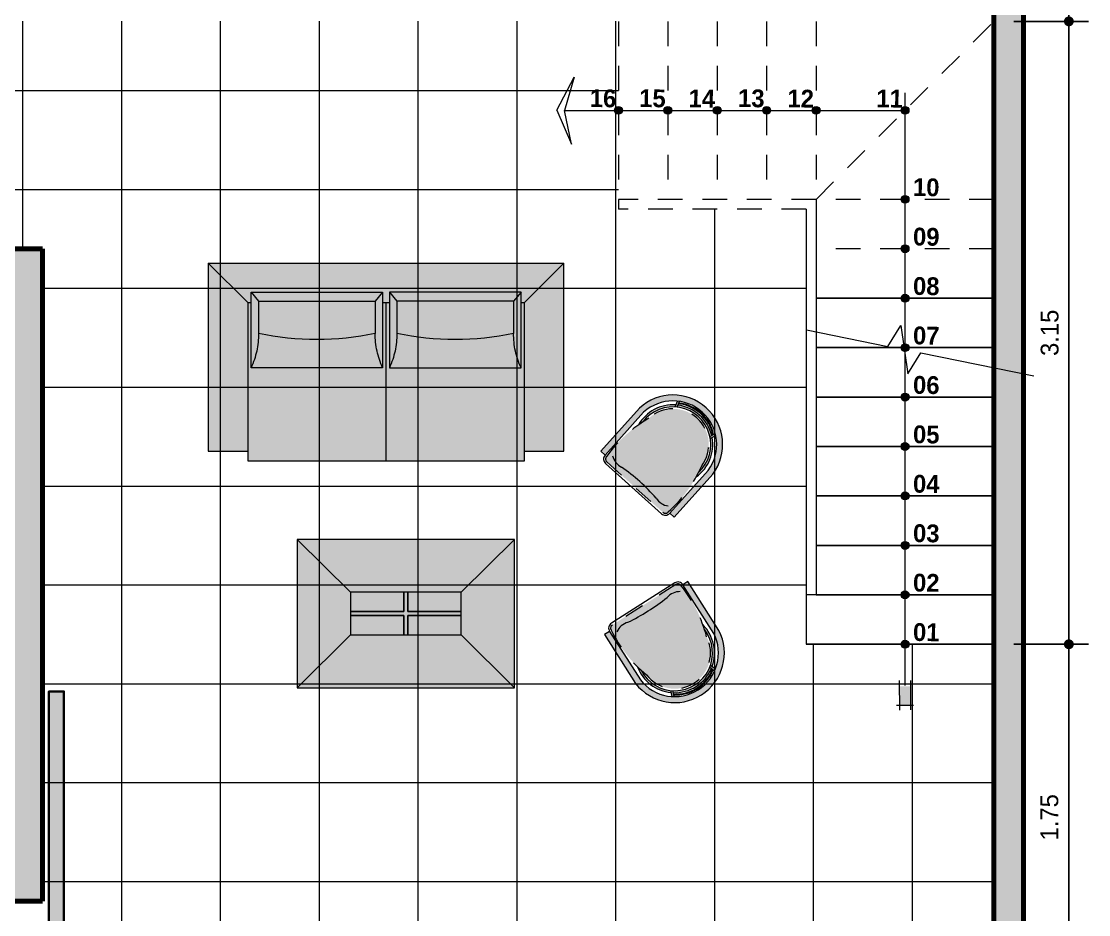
# Model space of a CAD drawing. Header units: millimetres. Extents: x 971.3 to 1010.6, y 593 to 619.8.
# Drawn here: x 977.05 to 982.45, y 603.08 to 607.6 of the extents above; entities that cross this region are included whole.
import ezdxf

# ---------------------------------------------------------------- set-up
doc = ezdxf.new("R2010")
doc.units = ezdxf.units.MM
for name, pattern in [('ACAD_ISO10W100', [18.5, 12, -3, 0.5, -3]), ('HIDDEN', [9.525, 6.35, -3.175]), ('HIDDEN2', [0.1875, 0.125, -0.0625]), ('RAYITAS', [0.375, 0.25, -0.125])]:
    doc.linetypes.add(name, pattern=pattern)
for name, color, linetype, lineweight in [('barandas', 156, 'Continuous', 13), ('csco', 7, 'Continuous', 70), ('estofado', 7, 'Continuous', 25), ('Flechas', 222, 'Continuous', 13), ('mesa', 7, 'Continuous', 9), ('moveis', 254, 'Continuous', 5), ('PROYECCIÓN', 7, 'RAYITAS', 13), ('textos', 7, 'Continuous', 25), ('www.dwgfree.com', 7, 'Continuous', 70)]:
    doc.layers.add(name, color=color, linetype=linetype, lineweight=lineweight)
doc.styles.get("Standard").update_dxf_attribs({"font": 'stylu.ttf'})
doc.dimstyles.new('1-75', dxfattribs={"dimtxt": 0.09, "dimasz": 0.05, "dimexe": 0.1, "dimexo": 0.1, "dimgap": 0.05, "dimtad": 1, "dimzin": 4, "dimdsep": 46, "dimtxsty": 'Standard', "dimblk": 'DOT', "dimcen": 0.09, "dimclrd": 250, "dimclre": 250, "dimclrt": 7, "dimaunit": 1, "dimazin": 0, "dimtfac": 1, "dimtix": 1, "dimtmove": 1, "dimatfit": 3, "dimfxl": 0.5, "dimtolj": 1, "dimtzin": 0, "dimarcsym": 0})

# ---------------------------------------------------------------- blocks, each defined once
blk = doc.blocks.new('Sofá Benim Century 2L')
at = {"layer": 'estofado', "linetype": 'HIDDEN', "lineweight": 5}
h = blk.add_hatch(color=29, dxfattribs=at)
h.dxf.hatch_style = 1
h.set_gradient(color1=(78, 51, 50), color2=(59, 39, 38), one_color=1, tint=0.19)
h.paths.add_polyline_path([(0.9, 0), (-0.9, 0), (-0.7, -0.2), (-0.6829, -0.2), (-0.6829, -0.1477), (-0.0171, -0.1477), (-0.0171, -0.2), (0.0171, -0.2), (0.0171, -0.1477), (0.6829, -0.1477), (0.6829, -0.2), (0.7, -0.2)])
h = blk.add_hatch(color=29, dxfattribs=at)
h.dxf.hatch_style = 1
h.set_gradient(color1=(78, 51, 50), color2=(59, 39, 38), one_color=1, tint=0.19)
h.paths.add_polyline_path([(-0.7, -0.2), (-0.9, 0), (-0.9, -0.9512), (-0.7, -0.9512)])
h = blk.add_hatch(color=29, dxfattribs=at)
h.dxf.hatch_style = 1
h.set_gradient(color1=(78, 51, 50), color2=(59, 39, 38), one_color=1, tint=0.19)
h.paths.add_polyline_path([(0.9, 0), (0.7, -0.2), (0.7, -0.9512), (0.9, -0.9512)])
h = blk.add_hatch(color=59, dxfattribs=at)
h.dxf.hatch_style = 1
h.set_gradient(color1=(92, 74, 61), color2=(153, 123, 102), one_color=1, tint=0.5, name='CYLINDER')
h.paths.add_polyline_path([(-0.6453, -0.1931), (-0.6829, -0.1477), (-0.6829, -0.5298, 0.111103), (-0.6453, -0.3558)])
h.paths.add_polyline_path([(-0.0171, -0.1477), (-0.6829, -0.1477), (-0.6453, -0.1931), (-0.0547, -0.1931)])
h.paths.add_polyline_path([(-0.0171, -0.1477), (-0.0547, -0.1931), (-0.0547, -0.3558, 0.111103), (-0.0171, -0.5298)])
h = blk.add_hatch(color=59, dxfattribs=at)
h.dxf.hatch_style = 1
h.set_gradient(color1=(92, 74, 61), color2=(153, 123, 102), one_color=1, tint=0.5, name='CYLINDER')
h.paths.add_polyline_path([(0.0547, -0.1931), (0.0171, -0.1477), (0.0171, -0.5298, 0.111103), (0.0547, -0.3558)])
h.paths.add_polyline_path([(0.6829, -0.1477), (0.0171, -0.1477), (0.0547, -0.1931), (0.6453, -0.1931)])
h.paths.add_polyline_path([(0.6829, -0.1477), (0.6453, -0.1931), (0.6453, -0.3558, 0.111103), (0.6829, -0.5298)])
h = blk.add_hatch(color=59, dxfattribs=at)
h.dxf.hatch_style = 1
h.set_gradient(color1=(92, 74, 61), color2=(107, 86, 71), one_color=1, tint=0.35)
h.paths.add_polyline_path([(0, -0.2), (-0.0171, -0.2), (-0.0171, -0.5298), (-0.6829, -0.5298), (-0.6829, -0.2), (-0.7, -0.2), (-0.7, -1), (0, -1)])
h = blk.add_hatch(color=59, dxfattribs=at)
h.dxf.hatch_style = 1
h.set_gradient(color1=(92, 74, 61), color2=(119, 96, 80), one_color=1, tint=0.39, name='CURVED')
h.paths.add_polyline_path([(-0.0547, -0.1931), (-0.6453, -0.1931), (-0.6453, -0.3558, 0.106371), (-0.0547, -0.3558)])
h = blk.add_hatch(color=59, dxfattribs=at)
h.dxf.hatch_style = 1
h.set_gradient(color1=(92, 74, 61), color2=(107, 86, 71), one_color=1, tint=0.35)
h.paths.add_polyline_path([(0.7, -0.2), (0.6829, -0.2), (0.6829, -0.5298), (0.0171, -0.5298), (0.0171, -0.2), (0, -0.2), (0, -1), (0.7, -1)])
h = blk.add_hatch(color=59, dxfattribs=at)
h.dxf.hatch_style = 1
h.set_gradient(color1=(92, 74, 61), color2=(119, 96, 80), one_color=1, tint=0.39, name='CURVED')
h.paths.add_polyline_path([(0.6453, -0.3558), (0.6453, -0.1931), (0.0547, -0.1931), (0.0547, -0.3558, 0.106371)])
h = blk.add_hatch(color=59, dxfattribs=at)
h.dxf.hatch_style = 1
h.set_gradient(color1=(92, 74, 61), color2=(119, 96, 80), one_color=1, tint=0.39, name='CURVED')
h.paths.add_polyline_path([(-0.0547, -0.3558, -0.106371), (-0.6453, -0.3558, -0.111103), (-0.6829, -0.5298), (-0.0171, -0.5298, -0.111103)])
h = blk.add_hatch(color=59, dxfattribs=at)
h.dxf.hatch_style = 1
h.set_gradient(color1=(92, 74, 61), color2=(119, 96, 80), one_color=1, tint=0.39, name='CURVED')
h.paths.add_polyline_path([(0.6453, -0.3558, -0.106371), (0.0547, -0.3558, -0.111103), (0.0171, -0.5298), (0.6829, -0.5298, -0.111103)])
at = {"layer": 'estofado', "lineweight": 18}
for p, q in [((0.9, 0), (-0.9, 0)), ((-0.9, -0.9512), (-0.9, 0)), ((0.9, 0), (0.9, -0.9512)), ((-0.7, -1), (-0.7, -0.2)), ((-0.6829, -0.2), (-0.7, -0.2)), ((0.0171, -0.2), (-0.0171, -0.2)), ((0, -1), (0, -0.2)), ((0.7, -0.2), (0.6829, -0.2)), ((0.7, -0.2), (0.7, -1)), ((-0.7, -0.9512), (-0.9, -0.9512)), ((0.9, -0.9512), (0.7, -0.9512)), ((0.7, -1), (-0.7, -1))]:
    blk.add_line(p, q, dxfattribs=at)
at = {"layer": 'estofado', "linetype": 'HIDDEN', "lineweight": 18}
for p, q in [((-0.7, -0.2), (-0.9, 0)), ((0.7, -0.2), (0.9, 0))]:
    blk.add_line(p, q, dxfattribs=at)
at = {"layer": 'estofado', "linetype": 'HIDDEN', "lineweight": 5}
for p, q in [((-0.6829, -0.1477), (-0.6453, -0.1931)), ((-0.0171, -0.1477), (-0.0547, -0.1931)), ((0.0171, -0.1477), (0.0547, -0.1931)), ((0.6829, -0.1477), (0.6453, -0.1931)), ((-0.6453, -0.1931), (-0.6453, -0.3558)), ((-0.6453, -0.1931), (-0.0547, -0.1931)), ((-0.0547, -0.1931), (-0.0547, -0.3558)), ((0.6453, -0.1931), (0.0547, -0.1931)), ((0.0547, -0.1931), (0.0547, -0.3558)), ((0.6453, -0.1931), (0.6453, -0.3558))]:
    blk.add_line(p, q, dxfattribs=at)
at = {"layer": 'estofado', "lineweight": 18}
for points in [[(-0.6829, -0.1477), (-0.0171, -0.1477), (-0.0171, -0.5298), (-0.6829, -0.5298)], [(0.6829, -0.1477), (0.0171, -0.1477), (0.0171, -0.5298), (0.6829, -0.5298)]]:
    blk.add_lwpolyline(points, close=True, dxfattribs=at)
at = {"layer": 'estofado', "linetype": 'HIDDEN', "lineweight": 5}
for centre, radius, start, end in [((-1.0507, -0.3592), 0.4054, 335.1241, 0.4829), ((-0.35, 1.0164), 1.4036, 257.8564, 282.1436), ((0.3507, -0.3592), 0.4054, 179.5171, 204.8759), ((-0.3507, -0.3592), 0.4054, 335.1241, 0.4829), ((0.35, 1.0164), 1.4036, 257.8564, 282.1436), ((1.0507, -0.3592), 0.4054, 179.5171, 204.8759)]:
    blk.add_arc(centre, radius, start, end, dxfattribs=at)
blk = doc.blocks.new('Banqueta Stool 117')
at = {"layer": 'moveis', "lineweight": 9, "ltscale": 0.05}
h = blk.add_hatch(color=253, dxfattribs=at)
h.dxf.hatch_style = 1
h.set_gradient(color1=(155, 164, 166), one_color=1, tint=1)
h.paths.add_polyline_path([(-0.0299, 0.25), (-0.3227, 0.25, 0.909091), (-0.3227, -0.25), (-0.0299, -0.25), (-0.0299, -0.22), (-0.3213, -0.22, -0.903395), (-0.3213, 0.22), (-0.0299, 0.22)])
h = blk.add_hatch(color=253, dxfattribs=at)
h.dxf.hatch_style = 1
h.set_gradient(color1=(155, 164, 166), one_color=1, tint=1)
h.paths.add_polyline_path([(-0.2817, 0.1904, -0.00933), (-0.2563, 0.1966, 0.288503), (-0.4577, 0.1234), (-0.4477, 0.1199, -0.250729)])
h.paths.add_polyline_path([(-0.4541, 0.1115), (-0.4639, 0.1149, 0.313892), (-0.4639, -0.1149), (-0.4541, -0.1115, -0.321932)])
h.paths.add_polyline_path([(-0.4477, -0.1199), (-0.4577, -0.1234, 0.288503), (-0.2563, -0.1966, -0.00933), (-0.2817, -0.1904, -0.250729)])
h = blk.add_hatch(color=23, dxfattribs=at)
h.dxf.hatch_style = 1
h.set_gradient(color1=(228, 124, 68), color2=(242, 189, 161), one_color=1, tint=0.79)
h.paths.add_polyline_path([(-0.01, -0.19, -0.414214), (-0.03, -0.21, -0.103765), (-0.3161, -0.1803, -0.909091), (-0.3161, 0.1803, -0.103765), (-0.03, 0.21, -0.414214), (-0.01, 0.19)])
h = blk.add_hatch(color=253, dxfattribs=at)
h.dxf.hatch_style = 1
h.set_gradient(color1=(155, 164, 166), one_color=1, tint=1)
h.paths.add_polyline_path([(-0.4709, 0.1174), (-0.4746, 0.1187, 0.326524), (-0.4746, -0.1187), (-0.4709, -0.1174, -0.322082)])
h = blk.add_hatch(color=253, dxfattribs=at)
h.dxf.hatch_style = 1
h.set_gradient(color1=(155, 164, 166), one_color=1, tint=1)
h.paths.add_polyline_path([(-0.4477, 0.1199), (-0.4775, 0.1303, 0.011732), (-0.4834, 0.1218), (-0.4541, 0.1115, -0.013754)])
h.paths.add_polyline_path([(-0.4541, -0.1115), (-0.4834, -0.1218, 0.011732), (-0.4775, -0.1303), (-0.4477, -0.1199, -0.013754)])
at = {"layer": 'moveis', "color": 253, "linetype": 'HIDDEN2', "lineweight": 5, "ltscale": 0.05}
blk.add_line((-0.01, -0.19), (-0.01, 0.19), dxfattribs=at)
at = {"layer": 'moveis', "color": 253, "lineweight": 9, "ltscale": 0.05}
for p, q in [((-0.4541, 0.1115), (-0.4834, 0.1218)), ((-0.4477, 0.1199), (-0.4775, 0.1303)), ((-0.4541, -0.1115), (-0.4834, -0.1218)), ((-0.4477, -0.1199), (-0.4775, -0.1303))]:
    blk.add_line(p, q, dxfattribs=at)
for points in [[(-0.0299, 0.25), (-0.3227, 0.25)], [(-0.0299, 0.22), (-0.0299, 0.25), (-0.0299, 0.25)], [(-0.3227, -0.25), (-0.0299, -0.25)], [(-0.0299, -0.25), (-0.0299, -0.25), (-0.0299, -0.22)]]:
    blk.add_lwpolyline(points, dxfattribs=at)
blk.add_lwpolyline([(-0.3213, -0.22), (-0.03, -0.22, 0.414214), (0, -0.19), (0, 0.19, 0.414214), (-0.03, 0.22), (-0.3213, 0.22)], format="xyb", dxfattribs=at)
for centre, radius, start, end in [((-0.2989, 0), 0.2511, 95.4526, 264.5474), ((-0.2989, 0), 0.2211, 95.811, 264.189), ((-0.2989, 0), 0.1911, 84.8558, 275.1442), ((-0.2989, 0), 0.2011, 77.7947, 142.1667), ((-0.1259, 0.1413), 0.0882, 344.3954, 33.399), ((-0.3123, 0), 0.2011, 143.8338, 216.1662), ((-0.3076, 0), 0.2011, 144.2943, 215.7057), ((-0.2989, 0), 0.2011, 145.1467, 214.8533), ((0.9873, 0), 1.0349, 173.4782, 186.5218), ((-0.2989, 0), 0.2011, 217.8333, 282.2053), ((-0.1259, -0.1413), 0.0882, 326.601, 15.6046)]:
    blk.add_arc(centre, radius, start, end, dxfattribs=at)
at = {"layer": 'moveis', "color": 253, "linetype": 'HIDDEN2', "lineweight": 5, "ltscale": 0.05}
for centre, radius, start, end in [((-0.2989, 0), 0.1811, 95.4526, 264.5474), ((-0.1023, -0.4867), 0.7004, 84.0756, 107.772), ((-0.03, 0.19), 0.02, 0, 90), ((-0.1023, 0.4867), 0.7004, 252.228, 275.9244), ((-0.03, -0.19), 0.02, 270, 0)]:
    blk.add_arc(centre, radius, start, end, dxfattribs=at)
blk = doc.blocks.new('Mesa de Centro CUB ESSENZA')
at = {"layer": 'estofado', "ltscale": 0.01}
h = blk.add_hatch(color=252, dxfattribs=at)
h.set_gradient(color1=(137, 167, 134), one_color=1, tint=1, name='INVSPHERICAL')
h.paths.add_polyline_path([(-0.8302, 0.1081), (-0.8302, 0.01), (-0.56, 0.01), (-0.56, 0.1081)])
h.paths.add_polyline_path([(-0.8302, -0.01), (-0.8302, -0.1081), (-0.56, -0.1081), (-0.56, -0.01)])
h.paths.add_polyline_path([(-0.54, -0.01), (-0.54, -0.1081), (-0.2698, -0.1081), (-0.2698, -0.01)])
h.paths.add_polyline_path([(-0.54, 0.1081), (-0.54, 0.01), (-0.2698, 0.01), (-0.2698, 0.1081)])
h = blk.add_hatch(color=251, dxfattribs=at)
h.set_gradient(color1=(101, 106, 118), one_color=1, tint=1, name='CYLINDER')
h.paths.add_polyline_path([(-0.56, -0.01), (-0.56, -0.1081), (-0.54, -0.1081), (-0.54, -0.01), (-0.2698, -0.01), (-0.2698, 0.01), (-0.54, 0.01), (-0.54, 0.1081), (-0.56, 0.1081), (-0.56, 0.01), (-0.8302, 0.01), (-0.8302, -0.01)])
at = {"layer": 'mesa', "ltscale": 0.01}
h = blk.add_hatch(color=27, dxfattribs=at)
h.dxf.hatch_style = 1
h.set_gradient(color1=(126, 84, 53), color2=(90, 59, 38), one_color=1, tint=0.25, name='CURVED')
h.paths.add_polyline_path([(-0.2698, 0.1081), (0, 0.375), (-1.1, 0.375), (-0.8302, 0.1081)])
h.paths.add_polyline_path([(-0.2698, 0.1081), (-0.2698, -0.1081), (0, -0.375), (0, 0.375)])
h.paths.add_polyline_path([(0, -0.375), (-0.2698, -0.1081), (-0.8302, -0.1081), (-1.1, -0.375)])
h.paths.add_polyline_path([(-0.8302, 0.1081), (-1.1, 0.375), (-1.1, -0.375), (-0.8302, -0.1081)])
at = {"layer": 'estofado', "ltscale": 0.01}
for p, q in [((-0.56, 0.1081), (-0.56, 0.01)), ((-0.54, 0.1081), (-0.54, 0.01)), ((-0.8302, 0.01), (-0.56, 0.01)), ((-0.54, 0.01), (-0.2698, 0.01)), ((-0.8302, -0.01), (-0.56, -0.01)), ((-0.56, -0.01), (-0.56, -0.1081)), ((-0.54, -0.01), (-0.54, -0.1081)), ((-0.54, -0.01), (-0.2698, -0.01))]:
    blk.add_line(p, q, dxfattribs=at)
at = {"layer": 'moveis', "ltscale": 0.01}
for p, q in [((-0.8302, 0.1081), (-1.1, 0.375)), ((-0.2698, 0.1081), (0, 0.375)), ((-0.8302, -0.1081), (-1.1, -0.375)), ((-0.2698, -0.1081), (0, -0.375))]:
    blk.add_line(p, q, dxfattribs=at)
for points in [[(0, -0.375), (0, 0.375), (-1.1, 0.375), (-1.1, -0.375)], [(-0.8302, -0.1081), (-0.2698, -0.1081), (-0.2698, 0.1081), (-0.8302, 0.1081)]]:
    blk.add_lwpolyline(points, close=True, dxfattribs=at)
blk = doc.blocks.new('_Dot')
at = {"color": 0, "linetype": 'ByBlock', "lineweight": -2}
blk.add_line((-0.5, 0), (-1, 0), dxfattribs=at)
at = {"color": 0, "linetype": 'ByBlock', "const_width": 0.5}
blk.add_lwpolyline([(-0.25, 0, 1), (0.25, 0, 1)], format="xyb", close=True, dxfattribs=at)
blk = doc.blocks.new('*D74')
at = {"layer": 'Defpoints', "color": 0, "lineweight": 35, "transparency": 16777216}
for p in [(981.9731, 604.447), (982.3521, 604.447), (981.9731, 602.697)]:
    blk.add_point(p, dxfattribs=at)
at = {"layer": 'www.dwgfree.com', "color": 250, "linetype": 'ACAD_ISO10W100', "lineweight": -2, "transparency": 16777216}
for p, q in [((982.0731, 604.447), (982.4521, 604.447)), ((982.0731, 602.697), (982.4521, 602.697))]:
    blk.add_line(p, q, dxfattribs=at)
at = {"layer": 'www.dwgfree.com', "color": 250, "lineweight": -2, "transparency": 16777216}
blk.add_line((982.3521, 602.747), (982.3521, 604.397), dxfattribs=at)
at = {"layer": 'www.dwgfree.com', "color": 250, "lineweight": -2, "transparency": 16777216, "xscale": 0.05, "yscale": 0.05, "zscale": 0.05}
for p, rotation in [((982.3521, 604.447), 90), ((982.3521, 602.697), 270)]:
    blk.add_blockref('_Dot', p, dxfattribs=dict(at, rotation=rotation))
at = {"layer": 'www.dwgfree.com', "color": 7, "lineweight": 35, "transparency": 16777216, "insert": (982.2539, 603.572), "char_height": 0.09, "attachment_point": 5, "rotation": 90}
blk.add_mtext('\\A1;1.75 ', dxfattribs=at)
blk = doc.blocks.new('*D75')
at = {"layer": 'Defpoints', "color": 0, "lineweight": 35, "transparency": 16777216}
for p in [(981.9731, 607.597), (982.3521, 607.597), (981.9731, 604.447)]:
    blk.add_point(p, dxfattribs=at)
at = {"layer": 'www.dwgfree.com', "color": 250, "linetype": 'ACAD_ISO10W100', "lineweight": -2, "transparency": 16777216}
for p, q in [((982.0731, 607.597), (982.4521, 607.597)), ((982.0731, 604.447), (982.4521, 604.447))]:
    blk.add_line(p, q, dxfattribs=at)
at = {"layer": 'www.dwgfree.com', "color": 250, "lineweight": -2, "transparency": 16777216}
blk.add_line((982.3521, 604.497), (982.3521, 607.547), dxfattribs=at)
at = {"layer": 'www.dwgfree.com', "color": 250, "lineweight": -2, "transparency": 16777216, "xscale": 0.05, "yscale": 0.05, "zscale": 0.05}
for p, rotation in [((982.3521, 607.597), 90), ((982.3521, 604.447), 270)]:
    blk.add_blockref('_Dot', p, dxfattribs=dict(at, rotation=rotation))
at = {"layer": 'www.dwgfree.com', "color": 7, "lineweight": 35, "transparency": 16777216, "insert": (982.2552, 606.022), "char_height": 0.09, "attachment_point": 5, "rotation": 90}
blk.add_mtext('\\A1;3.15 ', dxfattribs=at)
blk = doc.blocks.new('*D76')
at = {"layer": 'Defpoints', "color": 0, "lineweight": 35, "transparency": 16777216}
for p in [(981.9732, 610.197), (982.3521, 610.197), (981.9731, 607.597)]:
    blk.add_point(p, dxfattribs=at)
at = {"layer": 'www.dwgfree.com', "color": 250, "linetype": 'ACAD_ISO10W100', "lineweight": -2, "transparency": 16777216}
for p, q in [((982.0732, 610.197), (982.4521, 610.197)), ((982.0731, 607.597), (982.4521, 607.597))]:
    blk.add_line(p, q, dxfattribs=at)
at = {"layer": 'www.dwgfree.com', "color": 250, "lineweight": -2, "transparency": 16777216}
blk.add_line((982.3521, 607.647), (982.3521, 610.147), dxfattribs=at)
at = {"layer": 'www.dwgfree.com', "color": 250, "lineweight": -2, "transparency": 16777216, "xscale": 0.05, "yscale": 0.05, "zscale": 0.05}
for p, rotation in [((982.3521, 610.197), 90), ((982.3521, 607.597), 270)]:
    blk.add_blockref('_Dot', p, dxfattribs=dict(at, rotation=rotation))
at = {"layer": 'www.dwgfree.com', "color": 7, "lineweight": 35, "transparency": 16777216, "insert": (982.2551, 608.897), "char_height": 0.09, "attachment_point": 5, "rotation": 90}
blk.add_mtext('\\A1;2.60 ', dxfattribs=at)

msp = doc.modelspace()

# ---------------------------------------------------------------- hatches: boundary and pattern name
at = {"layer": 'Flechas'}
for points in [[(980.0869, 607.1325, 1), (980.0594, 607.1615, 1)], [(980.3369, 607.1325, 1), (980.3094, 607.1615, 1)], [(980.5869, 607.1325, 1), (980.5594, 607.1615, 1)], [(980.8369, 607.1325, 1), (980.8094, 607.1615, 1)], [(981.0869, 607.1325, 1), (981.0594, 607.1615, 1)], [(981.5369, 607.1325, 1), (981.5094, 607.1615, 1)], [(981.5369, 606.6825, 1), (981.5094, 606.7115, 1)], [(981.5369, 606.4325, 1), (981.5094, 606.4615, 1)], [(981.5369, 606.1825, 1), (981.5094, 606.2115, 1)], [(981.5369, 605.9325, 1), (981.5094, 605.9615, 1)], [(981.5369, 605.6825, 1), (981.5094, 605.7115, 1)], [(981.5369, 605.4325, 1), (981.5094, 605.4615, 1)], [(981.5369, 605.1825, 1), (981.5094, 605.2115, 1)], [(981.5369, 604.9325, 1), (981.5094, 604.9615, 1)], [(981.5369, 604.6825, 1), (981.5094, 604.7115, 1)], [(981.5369, 604.4325, 1), (981.5094, 604.4615, 1)]]:
    msp.add_hatch(color=256, dxfattribs=at).paths.add_polyline_path(points)
h = msp.add_hatch(color=256, dxfattribs=at)
h.paths.add_polyline_path([(981.4947, 604.1622), (981.551, 604.1627), (981.5503, 604.2349), (981.4941, 604.2344)])
h.paths.add_polyline_path([(981.5512, 604.138), (981.551, 604.1627), (981.4947, 604.1622), (981.4949, 604.1375)])
at = {"layer": 'moveis', "lineweight": 9, "ltscale": 0.05}
h = msp.add_hatch(color=253, dxfattribs=at)
h.dxf.hatch_style = 1
h.set_gradient(color1=(155, 164, 166), one_color=1, tint=1)
h.paths.add_polyline_path([(980.3552, 605.0895), (980.551, 605.3072, 0.909091), (980.1792, 605.6415), (979.9834, 605.4238), (980.0057, 605.4037), (980.2005, 605.6203, -0.903395), (980.5277, 605.3261), (980.3329, 605.1095)])
h = msp.add_hatch(color=23, dxfattribs=at)
h.dxf.hatch_style = 1
h.set_gradient(color1=(228, 124, 68), color2=(242, 189, 161), one_color=1, tint=0.79)
h.paths.add_polyline_path([(980.0147, 605.3688, -0.414214), (980.0132, 605.3971, -0.103765), (980.2266, 605.59, -0.909091), (980.4947, 605.3488, -0.103765), (980.3255, 605.1163, -0.414214), (980.2973, 605.1148)])
h = msp.add_hatch(color=253, dxfattribs=at)
h.dxf.hatch_style = 1
h.set_gradient(color1=(155, 164, 166), one_color=1, tint=1)
h.paths.add_polyline_path([(980.4792, 605.3166, -0.00933), (980.4669, 605.2935, 0.288503), (980.5471, 605.4922), (980.5378, 605.4871, -0.250729)])
h.paths.add_polyline_path([(980.5359, 605.4975), (980.545, 605.5025, 0.313892), (980.374, 605.6562), (980.37, 605.6466, -0.321932)])
h.paths.add_polyline_path([(980.3596, 605.6474), (980.3636, 605.6572, 0.288503), (980.1745, 605.5564, -0.00933), (980.1961, 605.5711, -0.250729)])
h = msp.add_hatch(color=253, dxfattribs=at)
h.dxf.hatch_style = 1
h.set_gradient(color1=(155, 164, 166), one_color=1, tint=1)
h.paths.add_polyline_path([(980.5378, 605.4871), (980.5655, 605.5023, 0.011732), (980.5631, 605.5124), (980.5359, 605.4975, -0.013754)])
h.paths.add_polyline_path([(980.37, 605.6466), (980.382, 605.6753, 0.011732), (980.3717, 605.6766), (980.3596, 605.6474, -0.013754)])
h = msp.add_hatch(color=253, dxfattribs=at)
h.dxf.hatch_style = 1
h.set_gradient(color1=(155, 164, 166), one_color=1, tint=1)
h.paths.add_polyline_path([(980.5515, 605.506), (980.5549, 605.5079, 0.326524), (980.3784, 605.6667), (980.3769, 605.663, -0.322082)])
h = msp.add_hatch(color=23, dxfattribs=at)
h.dxf.hatch_style = 1
h.set_gradient(color1=(228, 124, 68), color2=(242, 189, 161), one_color=1, tint=0.79)
h.paths.add_polyline_path([(977.2681, 602.4502), (977.1916, 602.4502), (977.1916, 604.2083), (977.2681, 604.2083)])
at = {"layer": 'www.dwgfree.com', "lineweight": 35}
for points in [[(982.1232, 611.0991), (981.9732, 611.0995), (981.9732, 610.347), (981.8509, 610.347), (981.8509, 610.197), (981.9732, 610.197), (981.9732, 606.747), (981.9732, 605.8452), (982.1232, 605.815), (982.1232, 606.847)], [(977.16, 606.447), (976.06, 606.447), (976.06, 607.5979), (975.91, 607.5979), (975.91, 605.8479), (975.854, 605.8479), (975.854, 605.6979), (976.06, 605.6979), (976.06, 606.297), (977.01, 606.297), (977.01, 603.1479), (977.16, 603.1479)], [(982.1232, 605.815), (981.9732, 605.8452), (981.9732, 605.347), (981.9731, 603.286), (982.1232, 603.2839)], [(982.1232, 603.2839), (981.9731, 603.286), (981.973, 593.92), (982.1231, 593.92)]]:
    msp.add_hatch(color=256, dxfattribs=at).paths.add_polyline_path(points)
at = {"layer": 'www.dwgfree.com', "lineweight": 15}
h = msp.add_hatch(dxfattribs=at)
h.set_pattern_fill('_USER', color=252, scale=0.5, style=0, double=1, pattern_type=0)
h.set_pattern_definition([(0, (976.06, 602.24703), (0, 0.5), []), (90, (976.06, 602.24703), (-0.5, 3e-17), [])])
edge = h.paths.add_edge_path()
edge.add_line((981.9731, 602.697), (979.6591, 602.747))
edge.add_line((979.6591, 602.747), (979.6591, 602.247))
edge.add_line((979.6591, 602.247), (977.168, 602.247))
edge.add_line((977.168, 602.247), (977.168, 606.447))
edge.add_line((977.168, 606.447), (976.06, 606.447))
edge.add_line((976.06, 606.447), (976.06, 607.5979))
edge.add_line((976.06, 607.5979), (980.0731, 607.598))
edge.add_line((980.0731, 607.598), (980.0731, 606.647))
edge.add_line((980.0731, 606.647), (981.0231, 606.647))
edge.add_line((981.0231, 606.647), (981.0231, 604.447))
edge.add_line((981.0231, 604.447), (981.9731, 604.447))
edge.add_line((981.9731, 604.447), (981.9731, 602.697))

# ---------------------------------------------------------------- linework, layer by layer
for p, q in [((981.9731, 606.197), (981.0731, 606.197)), ((981.9731, 605.947), (981.0731, 605.947)), ((981.9731, 605.697), (981.0731, 605.697)), ((981.9731, 605.447), (981.0731, 605.447)), ((981.9731, 605.197), (981.0731, 605.197)), ((981.9731, 604.947), (981.0731, 604.947)), ((981.9731, 604.697), (981.0731, 604.697)), ((981.9731, 604.447), (981.0231, 604.447))]:
    msp.add_line(p, q)
at = {"color": 252, "linetype": 'Continuous', "lineweight": 5}
msp.add_lwpolyline([(981.0245, 606.0366), (981.4368, 605.9535), (981.5011, 606.0587), (981.538, 605.8148), (981.6023, 605.9201), (982.1748, 605.8046)], dxfattribs=at)
at = {"layer": 'barandas', "linetype": 'HIDDEN2'}
for p, q in [((981.0731, 606.697), (980.0731, 606.697)), ((980.0731, 606.697), (980.0731, 606.647)), ((981.0231, 606.647), (980.0731, 606.647))]:
    msp.add_line(p, q, dxfattribs=at)
at = {"layer": 'barandas'}
for p, q in [((981.0731, 606.697), (981.0731, 604.697)), ((981.0231, 606.647), (981.0231, 604.447)), ((981.0731, 604.697), (981.0231, 604.697))]:
    msp.add_line(p, q, dxfattribs=at)
at = {"layer": 'csco'}
for p, q in [((982.1233, 618.92), (982.1232, 606.847)), ((981.9731, 607.597), (981.9731, 605.947)), ((981.9732, 607.597), (981.9732, 605.347)), ((982.1232, 606.847), (982.1231, 593.92)), ((977.16, 606.447), (976.06, 606.447)), ((977.16, 603.1479), (977.16, 606.447)), ((981.973, 593.92), (981.9732, 605.347)), ((977.01, 603.1479), (977.16, 603.1479))]:
    msp.add_line(p, q, dxfattribs=at)
msp.add_lwpolyline([(981.9732, 618.77), (981.9732, 610.347), (981.8509, 610.347), (981.8509, 610.197), (981.9732, 610.197), (981.9732, 606.747)], dxfattribs=at)
at = {"layer": 'Flechas'}
for p, q in [((979.7613, 607.1485), (979.8492, 607.314)), ((979.8492, 607.314), (979.8, 607.147)), ((981.5245, 604.2387), (981.5245, 607.2359)), ((979.7613, 607.1485), (979.8364, 606.9768)), ((979.8364, 606.9768), (979.8, 607.147)), ((979.8, 607.147), (981.5231, 607.147)), ((981.5668, 604.4471), (981.4795, 604.4463)), ((981.4938, 604.2641), (981.4951, 604.1146)), ((981.55, 604.2646), (981.5514, 604.1151)), ((981.5667, 604.1382), (981.4794, 604.1374))]:
    msp.add_line(p, q, dxfattribs=at)
for centre in [(980.0731, 607.147), (980.3231, 607.147), (980.5731, 607.147), (980.8231, 607.147), (981.0731, 607.147), (981.5231, 607.147), (981.5231, 606.697), (981.5231, 606.447), (981.5231, 606.197), (981.5231, 605.947), (981.5231, 605.697), (981.5231, 605.447), (981.5231, 605.197), (981.5231, 604.947), (981.5231, 604.697), (981.5231, 604.447)]:
    msp.add_circle(centre, 0.02, dxfattribs=at)
at = {"layer": 'moveis', "color": 253, "lineweight": 9, "ltscale": 0.05}
for p, q in [((980.3596, 605.6474), (980.3717, 605.6766)), ((980.37, 605.6466), (980.382, 605.6753)), ((980.5359, 605.4975), (980.5631, 605.5124)), ((980.5378, 605.4871), (980.5655, 605.5023))]:
    msp.add_line(p, q, dxfattribs=at)
at = {"layer": 'moveis', "color": 253, "linetype": 'HIDDEN2', "lineweight": 5, "ltscale": 0.05}
msp.add_line((980.0147, 605.3688), (980.2973, 605.1148), dxfattribs=at)
at = {"layer": 'moveis', "color": 253, "lineweight": 9, "ltscale": 0.05}
for points in [[(980.1792, 605.6415), (979.9834, 605.4238)], [(979.9834, 605.4238), (979.9834, 605.4238), (980.0057, 605.4037)], [(980.3552, 605.0895), (980.551, 605.3072)], [(980.3329, 605.1095), (980.3552, 605.0895), (980.3552, 605.0895)]]:
    msp.add_lwpolyline(points, dxfattribs=at)
msp.add_lwpolyline([(980.2005, 605.6203), (980.0058, 605.4038, 0.414214), (980.008, 605.3614), (980.2906, 605.1073, 0.414214), (980.333, 605.1096), (980.5277, 605.3261)], format="xyb", dxfattribs=at)
for centre, radius, start, end in [((980.3492, 605.4566), 0.2511, 323.4897, 132.5845), ((980.3492, 605.4566), 0.2011, 85.8704, 150.2424), ((980.3492, 605.4566), 0.1911, 312.8929, 143.1813), ((980.3492, 605.4566), 0.2211, 323.8481, 132.2261), ((980.3492, 605.4566), 0.2011, 13.1838, 82.8904), ((980.355, 605.4631), 0.2011, 12.3314, 83.7427), ((980.3581, 605.4666), 0.2011, 11.8709, 84.2033), ((980.3492, 605.4566), 0.2011, 305.8318, 10.2038), ((980.1284, 605.4224), 0.0882, 194.6381, 243.6416), ((979.4892, 604.5002), 1.0349, 41.5153, 54.5589), ((980.3385, 605.2335), 0.0882, 212.4325, 261.4361)]:
    msp.add_arc(centre, radius, start, end, dxfattribs=at)
at = {"layer": 'moveis', "color": 253, "linetype": 'HIDDEN2', "lineweight": 5, "ltscale": 0.05}
for centre, radius, start, end in [((980.3492, 605.4566), 0.1811, 323.4897, 132.5845), ((980.5796, 604.985), 0.7004, 120.2651, 143.9615), ((980.0281, 605.3837), 0.02, 138.0371, 228.0371), ((979.8558, 605.6358), 0.7004, 312.1127, 335.8091), ((980.3107, 605.1296), 0.02, 228.0371, 318.0371)]:
    msp.add_arc(centre, radius, start, end, dxfattribs=at)
at = {"layer": 'PROYECCIÓN', "linetype": 'HIDDEN2'}
for p, q in [((980.0731, 607.597), (980.0731, 606.697)), ((980.3231, 607.597), (980.3231, 606.697)), ((980.5731, 607.597), (980.5731, 606.697)), ((980.8231, 607.597), (980.8231, 606.697)), ((981.0731, 606.697), (981.9732, 607.597)), ((981.0731, 607.597), (981.0731, 606.697)), ((981.9731, 606.697), (981.0731, 606.697)), ((981.9731, 606.447), (981.0731, 606.447))]:
    msp.add_line(p, q, dxfattribs=at)
at = {"layer": 'www.dwgfree.com', "lineweight": 35}
msp.add_lwpolyline([(977.2681, 602.4502), (977.1916, 602.4502), (977.1916, 604.2083), (977.2681, 604.2083)], close=True, dxfattribs=at)

# ---------------------------------------------------------------- block references
at = {"layer": 'estofado', "linetype": 'HIDDEN', "lineweight": 5, "xscale": -1, "rotation": 359.9999999999968}
msp.add_blockref('Sofá Benim Century 2L', (978.8975, 606.3748), dxfattribs=at)
at = {"layer": 'mesa'}
msp.add_blockref('Mesa de Centro CUB ESSENZA', (979.5473, 604.6024), dxfattribs=at)
at = {"layer": 'moveis', "color": 253, "lineweight": 9, "rotation": 122.4247298422561}
msp.add_blockref('Banqueta Stool 117', (980.1978, 604.6555), dxfattribs=at)

# ---------------------------------------------------------------- texts
at = {"layer": 'textos', "char_height": 0.09, "width": 6.417233, "attachment_point": 9, "rotation": 359.15}
for s, insert in [('{\\fCityBlueprint|b1|i0|c2|p2;16}', (980.0616, 607.1607)), ('{\\fCityBlueprint|b1|i0|c2|p2;15}', (980.3116, 607.1607)), ('{\\fCityBlueprint|b1|i0|c2|p2;14}', (980.5616, 607.1607)), ('{\\fCityBlueprint|b1|i0|c2|p2;13}', (980.8116, 607.1607)), ('{\\fCityBlueprint|b1|i0|c2|p2;12}', (981.0616, 607.1607)), ('{\\fCityBlueprint|b1|i0|c2|p2;11}', (981.5116, 607.1607)), ('{\\fCityBlueprint|b1|i0|c2|p2;10}', (981.6969, 606.7108)), ('{\\fCityBlueprint|b1|i0|c2|p2;09}', (981.6969, 606.4608)), ('{\\fCityBlueprint|b1|i0|c2|p2;08}', (981.6969, 606.2108)), ('{\\fCityBlueprint|b1|i0|c2|p2;07}', (981.6969, 605.9608)), ('{\\fCityBlueprint|b1|i0|c2|p2;06}', (981.6969, 605.7108)), ('{\\fCityBlueprint|b1|i0|c2|p2;05}', (981.6969, 605.4608)), ('{\\fCityBlueprint|b1|i0|c2|p2;04}', (981.6969, 605.2108)), ('{\\fCityBlueprint|b1|i0|c2|p2;03}', (981.6969, 604.9608)), ('{\\fCityBlueprint|b1|i0|c2|p2;02}', (981.6969, 604.7108)), ('{\\fCityBlueprint|b1|i0|c2|p2;01}', (981.6969, 604.4608))]:
    msp.add_mtext(s, dxfattribs=dict(at, insert=insert))

# ---------------------------------------------------------------- dimensions: what is measured, and where the dimension line sits
at = {"layer": 'www.dwgfree.com', "lineweight": 35}
for base, p1, p2, picture, middle in [((982.3521, 610.197), (981.9731, 607.597), (981.9732, 610.197), '*D76', (982.2551, 608.897)), ((982.3521, 607.597), (981.9731, 604.447), (981.9731, 607.597), '*D75', (982.2552, 606.022)), ((982.3521, 604.447), (981.9731, 602.697), (981.9731, 604.447), '*D74', (982.2539, 603.572))]:
    dim = msp.add_linear_dim(base=base, p1=p1, p2=p2, angle=90, dimstyle='1-75', override={"dimpost": ' ', "dimfxl": 0.05}, dxfattribs=at)
    dim.commit()
    dim.dimension.update_dxf_attribs({"geometry": picture, "text_midpoint": middle})

doc.saveas('drawing.dxf')
